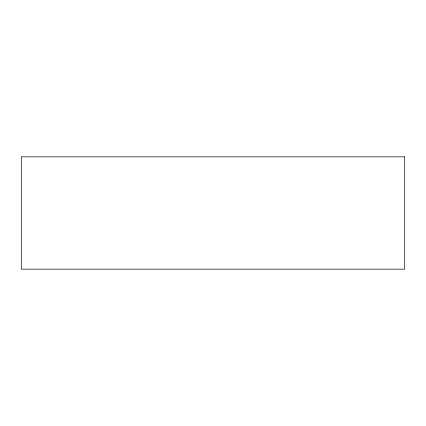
<?xml version="1.0" encoding="UTF-8"?>
<svg xmlns="http://www.w3.org/2000/svg" width="426" height="426" viewBox="0 0 426 426"><rect width="100%" height="100%" fill="white"/><g stroke="black" fill="none" stroke-linecap="round" stroke-linejoin="round"><path stroke-width="0.64" d="M404.7 156.837L21.3 156.837L21.3 269.163L404.7 269.163L404.7 156.837"/></g></svg>
